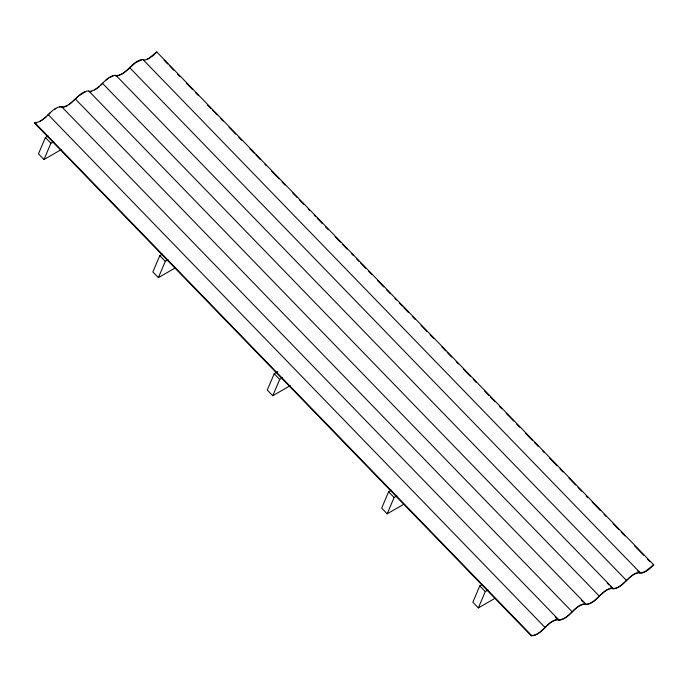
<?xml version="1.0" encoding="UTF-8"?>
<svg xmlns="http://www.w3.org/2000/svg" width="688" height="688" viewBox="0 0 688 688"><rect width="100%" height="100%" fill="white"/><g stroke="black" fill="none" stroke-linecap="round" stroke-linejoin="round"><path stroke-width="1.03" d="M34.4 122.971L34.976 122.782C45.993 121.664 50.379 107.62 61.395 106.502L62.126 107.104C73.143 105.995 77.52 91.943 88.537 90.833L89.277 91.435C100.293 90.317 104.671 76.273 115.687 75.155L116.418 75.757C127.435 74.648 131.821 60.596 142.837 59.486L145.125 60.011L148.961 58.299L156.778 51.944L653.6 564.762C650.263 568.744 645.396 572.803 640.038 573.276L639.307 572.674C628.368 573.947 623.982 587.982 612.888 588.954L612.157 588.352C601.217 589.616 596.831 603.66 585.746 604.623L585.006 604.021C574.067 605.294 569.681 619.329 558.596 620.301L557.865 619.699C546.883 620.817 542.325 635.583 531.222 635.789L34.4 122.971L36.258 123.075M48.169 135.957L45.391 137.566L38.459 153.871L43.972 159.556L61.55 149.408M43.972 159.556L50.895 143.25L53.673 141.642M156.778 51.944L153.381 55.461L147.361 59.4M162.574 254.044L159.797 255.652L152.865 271.958L158.369 277.642L175.027 268.028M158.369 277.642L165.301 261.328L168.078 259.729M277.9 371.597L274.202 373.739L267.271 390.044L272.775 395.729L290.362 385.581M272.775 395.729L279.706 379.415L282.484 377.815M391.377 490.217L388.6 491.825L381.677 508.131L387.181 513.816L403.839 504.201M387.181 513.816L394.104 497.501L396.881 495.902M482.555 584.327L479.777 585.935L472.845 602.241L478.349 607.925L495.007 598.311M478.349 607.925L485.281 591.611L488.059 590.012M531.222 635.789L531.428 635.299L34.606 122.481M47.395 115.782L50.362 112.626M102.675 83.334L100.465 85.622M129.826 67.656L135.88 62.47L141.883 59.787M653.6 564.762L645.783 571.117L641.938 572.829L639.659 572.296C628.643 573.414 624.257 587.457 613.24 588.575L612.509 587.973C601.493 589.091 597.115 603.135 586.09 604.245L585.359 603.651C574.342 604.761 569.965 618.813 558.948 619.922L558.209 619.32C547.192 620.438 542.815 634.482 531.798 635.6L531.428 635.299M128.845 68.757L123.204 73.341L116.762 76.213M46.165 116.969L40.231 121.312M105.918 80.195L108.73 78.148M99.081 86.808L94.523 89.965M68.903 104.696L78.767 95.873L85.647 91.633M54.429 109.495L55.874 108.609M110.166 77.262L113.873 75.603M67.381 105.634L63.408 107.405L61.395 107.173M91.728 91.341L89.612 91.891M59.572 106.95L61.043 106.881M115.335 75.534L116.074 76.136M164.045 60.148L167.777 64.01M169.274 65.549L173.754 70.176M177.487 74.029L179.731 76.342M186.457 83.282L192.434 89.457M195.418 92.536L198.411 95.623M207.372 104.877L211.104 108.73M212.601 110.278L217.081 114.905M220.822 118.757L223.058 121.071M229.035 127.237L235.76 134.177M238.753 137.265L241.737 140.352M249.959 148.832L254.44 153.458M255.936 154.998L260.417 159.625M264.897 164.251L266.394 165.799M271.622 171.192L279.096 178.906M282.08 181.993L285.073 185.081M292.546 192.786L297.027 197.413M299.263 199.726L303.752 204.353M308.233 208.98L309.729 210.528M314.21 215.155L315.706 216.694M317.194 218.234L322.423 223.634M325.415 226.722L328.4 229.801M335.125 236.741L340.354 242.142M342.598 244.455L347.079 249.082M351.559 253.709L353.056 255.248M356.797 259.109L359.033 261.423M360.529 262.962L365.758 268.363M368.742 271.442L371.735 274.529M377.712 280.695L383.689 286.87M386.673 289.949L390.414 293.81M394.895 298.437L396.391 299.977M399.375 303.064L402.368 306.151M403.856 307.691L408.345 312.318M412.826 316.944L415.07 319.258M421.039 325.424L427.016 331.599M430.009 334.678L433.741 338.539M441.963 347.019L445.695 350.871M447.191 352.419L451.672 357.046M456.153 361.673L458.397 363.986M463.626 369.379L470.351 376.319M473.344 379.406L476.328 382.494M484.55 390.973L489.03 395.6M490.527 397.139L495.007 401.766M499.488 406.402L501.733 408.715M506.213 413.342L513.687 421.047M516.671 424.135L519.664 427.222M525.641 433.388L532.357 440.329M534.602 442.642L538.334 446.495M542.823 451.122L544.311 452.67M549.54 458.062L557.013 465.776M560.006 468.863L562.99 471.942M568.967 478.117L575.693 485.057M577.937 487.371L581.67 491.223M586.15 495.85L587.647 497.39M592.127 502.016L600.349 510.505M604.081 514.357L606.326 516.671M613.051 523.611L619.028 529.786M621.264 532.099L625.005 535.952M634.714 545.98L643.676 555.233M647.417 559.086L649.653 561.399M143.207 59.787L640.029 572.597M637.415 570.653L639.659 572.966M129.628 67.622L626.45 580.44M116.057 75.456L612.879 588.274M607.28 583.243L608.777 584.783M610.273 586.322L612.509 588.636M102.478 83.291L599.3 596.109M88.907 91.134L585.729 603.952M581.627 600.452L583.123 602M75.336 98.969L572.149 611.787M61.757 106.803L558.579 619.621M555.225 616.904L558.209 619.983M48.186 114.647L545.008 627.456M45.391 137.566L50.895 143.25M159.797 255.652L165.301 261.328M274.202 373.739L279.706 379.415M388.6 491.825L394.104 497.501M479.777 585.935L485.281 591.611"/></g></svg>
